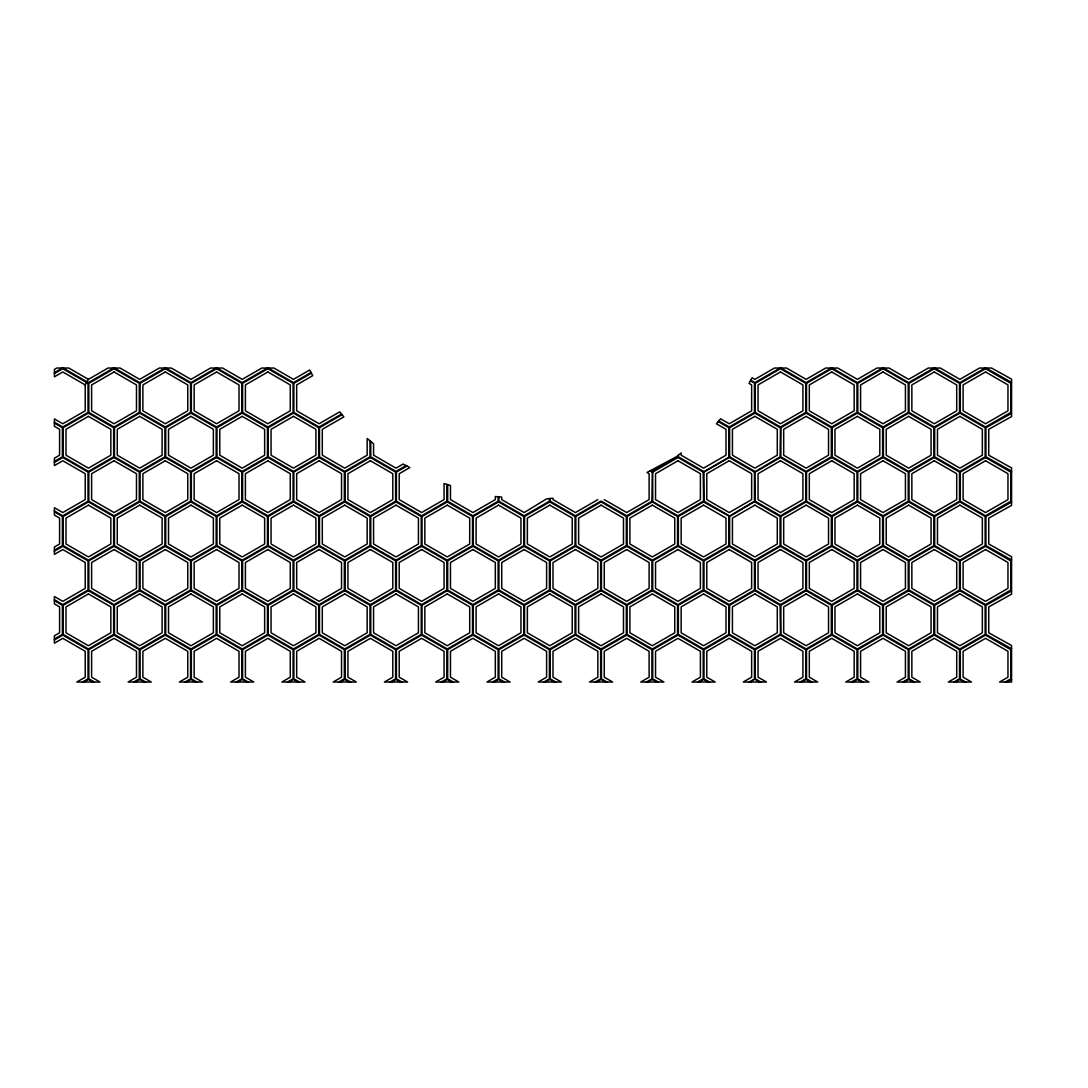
<?xml version="1.0" encoding="UTF-8"?>
<svg xmlns="http://www.w3.org/2000/svg" width="1088" height="1088" viewBox="0 0 1088 1088"><rect width="100%" height="100%" fill="white"/><g stroke="black" fill="none" stroke-linecap="round" stroke-linejoin="round"><path stroke-width="1.5" d="M604.262 499.61L626.688 512.557L649.114 499.61L649.114 473.702L647.006 472.478L676.722 456.593L681.156 452.962L681.156 455.206L703.582 468.153L726.009 455.206L726.009 429.311L716.448 423.79L720.569 418.771L729.218 423.762L751.645 410.815L751.645 384.921L749.061 383.425L752.094 377.767L754.854 379.358L774.479 368.03L786.488 368.03L806.113 379.358L825.738 368.03L837.76 368.03L857.385 379.358L877.01 368.03L889.018 368.03L908.643 379.358L928.268 368.03L940.277 368.03L959.902 379.358L979.526 368.03L991.549 368.03L1011.568 379.127L1011.568 416.595L988.747 429.311L988.747 455.206L1011.568 467.922L1011.568 505.39L988.747 518.106L988.747 544L1011.568 556.716L1011.568 594.17L988.747 606.9L988.747 632.794L1011.568 645.51L1011.568 682.026L999.586 682.026L1007.964 677.185L1007.964 651.29L985.538 638.343L963.111 651.29L963.111 677.185L971.489 682.026L948.328 682.026L956.706 677.185L956.706 651.29L934.279 638.343L911.853 651.29L911.853 677.185L920.23 682.026L897.056 682.026L905.434 677.185L905.434 651.29L883.007 638.343L860.581 651.29L860.581 677.185L868.972 682.026L845.798 682.026L854.175 677.185L854.175 651.29L831.749 638.343L809.322 651.29L809.322 677.185L817.7 682.026L794.526 682.026L802.917 677.185L802.917 651.29L780.477 638.343L758.05 651.29L758.05 677.185L766.442 682.026L743.267 682.026L751.645 677.185L751.645 651.29L729.218 638.343L706.792 651.29L706.792 677.185L715.17 682.026L691.995 682.026L700.386 677.185L700.386 651.29L677.96 638.343L655.534 651.29L655.534 677.185L663.911 682.026L640.737 682.026L649.114 677.185L649.114 651.29L626.688 638.343L604.262 651.29L604.262 677.185L612.639 682.026L589.478 682.026L597.856 677.185L597.856 651.29L575.43 638.343L553.003 651.29L553.003 677.185L561.381 682.026L538.206 682.026L546.598 677.185L546.598 651.29L524.158 638.343L501.731 651.29L501.731 677.185L510.122 682.026L486.948 682.026L495.326 677.185L495.326 651.29L472.899 638.343L450.473 651.29L450.473 677.185L458.85 682.026L435.676 682.026L444.067 677.185L444.067 651.29L421.641 638.343L399.201 651.29L399.201 677.185L407.592 682.026L384.418 682.026L392.795 677.185L392.795 651.29L370.369 638.343L347.942 651.29L347.942 677.185L356.32 682.026L333.159 682.026L341.537 677.185L341.537 651.29L319.11 638.343L296.684 651.29L296.684 677.185L305.062 682.026L281.887 682.026L290.265 677.185L290.265 651.29L267.838 638.343L245.412 651.29L245.412 677.185L253.79 682.026L230.629 682.026L239.006 677.185L239.006 651.29L216.58 638.343L194.154 651.29L194.154 677.185L202.531 682.026L179.357 682.026L187.748 677.185L187.748 651.29L165.308 638.343L142.882 651.29L142.882 677.185L151.273 682.026L128.098 682.026L136.476 677.185L136.476 651.29L114.05 638.343L91.623 651.29L91.623 677.185L100.001 682.026L76.826 682.026L85.218 677.185L85.218 651.29L62.791 638.343L54.4 643.185L54.4 635.786L59.582 632.794L59.582 606.9L54.4 603.908L54.4 596.51L62.791 601.351L85.218 588.39L85.218 562.496L62.791 549.549L54.4 554.39L54.4 546.992L59.582 544L59.582 518.106L54.4 515.114L54.4 507.715L62.791 512.557L85.218 499.61L85.218 473.702L62.791 460.754L54.4 465.596L54.4 458.198L59.582 455.206L59.582 429.311L54.4 426.319L54.4 418.921L62.791 423.762L85.218 410.815L85.218 384.921L88.414 379.358L108.038 368.03L120.061 368.03L139.686 379.358L159.31 368.03L171.319 368.03L190.944 379.358L210.569 368.03L222.591 368.03L242.216 379.358L261.841 368.03L273.85 368.03L293.474 379.358L309.726 369.988L312.746 375.632L296.684 384.921L296.684 410.815L319.11 423.762L339.728 411.849L343.849 416.881L322.306 429.311L322.306 455.206L344.733 468.153L367.173 455.206L367.173 438.478L373.578 443.741L373.578 455.206L396.005 468.153L403.158 464.032L409.809 467.582L399.201 473.702L399.201 499.61L421.641 512.557L444.067 499.61L444.067 483.562L450.473 485.506L450.473 499.61L472.899 512.557L495.326 499.61L495.326 496.495L501.731 497.121L501.731 499.61L524.158 512.557L546.598 498.862L553.003 498.222L553.003 499.61L575.43 512.557L597.856 499.61M703.188 472.083L729.626 456.824L754.854 471.39L755.249 501.228L729.626 516.487L703.582 501.922L703.188 472.083L677.96 457.518L677.552 455.913M750.394 380.95L755.249 383.302L780.477 368.723L805.718 383.302L805.718 412.434L780.477 426.999L780.082 456.824L754.446 472.083L754.446 501.228L728.824 516.487L728.824 545.618L703.582 560.184L678.354 545.618L678.354 516.487L703.582 501.922M709.566 682.026L703.99 678.803L703.99 649.672L729.218 635.106L729.626 605.282L754.854 590.702L780.082 605.282L780.477 635.106L805.718 649.672L805.718 678.803L800.142 682.026M54.4 372.64L62.383 368.03M54.4 373.565L62.791 368.723L88.019 383.302L88.019 412.434L62.791 426.999L54.4 422.158M113.655 368.03L88.414 382.609L63.186 368.03M164.914 368.03L139.686 382.609L114.458 368.03M54.4 461.434L62.383 456.824L62.383 427.693L54.4 423.082M216.172 368.03L190.944 382.609L165.716 368.03M54.4 462.359L62.791 457.518L88.019 472.083L88.019 501.228L62.791 515.794L54.4 510.952M267.444 368.03L242.216 382.609L216.974 368.03M311.046 372.463L293.474 382.609L268.246 368.03M311.426 373.17L293.869 383.302L293.869 412.434L319.11 426.999L341.537 414.052M54.4 550.229L62.383 545.618L62.383 516.487L54.4 511.877M54.4 551.154L62.791 546.312L88.019 560.878L88.019 590.009L62.791 604.588L54.4 599.746M342.04 414.678L319.505 427.693L319.505 456.824L344.733 471.39L369.974 456.824L369.974 440.776M54.4 639.023L62.383 634.413L62.383 605.282L54.4 600.671M54.4 639.948L62.791 635.106L88.019 649.672L88.019 678.803L82.443 682.026M406.069 465.582L396.005 471.39L370.777 456.824L370.777 441.429M406.898 466.031L396.399 472.083L396.399 501.228L421.641 515.794L446.869 501.228L446.869 484.418M84.048 682.026L88.414 679.497L92.793 682.026M133.702 682.026L139.278 678.803L139.278 649.672L114.05 635.106L88.822 649.672L88.822 678.803L94.398 682.026M135.306 682.026L139.686 679.497L144.065 682.026M184.974 682.026L190.55 678.803L190.55 649.672L165.308 635.106L140.08 649.672L140.08 678.803L145.656 682.026M186.565 682.026L190.944 679.497L195.323 682.026M236.232 682.026L241.808 678.803L241.808 649.672L216.58 635.106L191.352 649.672L191.352 678.803L196.928 682.026M780.082 368.03L754.854 382.609L750.761 380.242M237.837 682.026L242.216 679.497L246.582 682.026M287.49 682.026L293.08 678.803L293.08 649.672L267.838 635.106L242.61 649.672L242.61 678.803L248.186 682.026M600.658 501.228L575.43 515.794L550.202 501.228L550.202 498.508M677.552 456.824L652.324 471.39L651.93 501.228L626.688 515.794L601.46 501.228M289.095 682.026L293.474 679.497L297.854 682.026M677.96 457.518L652.718 472.083L649.917 470.927M806.521 383.302L831.749 368.723L856.977 383.302L856.977 412.434L831.749 426.999L806.521 412.434L806.521 383.302L805.718 383.302M338.762 682.026L344.338 678.803L344.338 649.672L319.11 635.106L293.869 649.672L293.869 678.803L299.458 682.026M882.613 368.03L857.385 382.609L832.143 368.03M340.367 682.026L344.733 679.497L349.112 682.026M390.021 682.026L395.597 678.803L395.597 649.672L370.369 635.106L345.141 649.672L345.141 678.803L350.717 682.026M703.188 501.228L677.96 515.794L651.93 501.228M933.871 368.03L908.643 382.609L883.415 368.03M391.626 682.026L396.005 679.497L400.384 682.026M755.249 472.083L780.477 457.518L805.718 472.083L805.718 501.228L780.477 515.794L755.249 501.228M441.293 682.026L446.869 678.803L446.869 649.672L421.641 635.106L396.399 649.672L396.399 678.803L401.975 682.026M985.143 368.03L959.902 382.609L934.674 368.03M442.884 682.026L447.263 679.497L451.642 682.026M492.551 682.026L498.127 678.803L498.127 649.672L472.899 635.106L447.671 649.672L447.671 678.803L453.247 682.026M1011.568 382.378L985.946 368.03M494.156 682.026L498.535 679.497L502.914 682.026M543.823 682.026L549.399 678.803L549.399 649.672L524.158 635.106L498.93 649.672L498.93 678.803L504.506 682.026M545.414 682.026L549.794 679.497L554.173 682.026M595.082 682.026L600.658 678.803L600.658 649.672L575.43 635.106L550.202 649.672L550.202 678.803L555.778 682.026M596.686 682.026L601.066 679.497L605.431 682.026M646.34 682.026L651.93 678.803L651.93 649.672L626.688 635.106L601.46 649.672L601.46 678.803L607.036 682.026M1011.568 471.158L985.946 456.824L985.946 427.693L1011.568 413.358M647.945 682.026L652.324 679.497L656.703 682.026M697.612 682.026L703.188 678.803L703.188 649.672L677.96 635.106L652.718 649.672L652.718 678.803L658.308 682.026M780.082 634.413L754.854 648.978L729.626 634.413M699.217 682.026L703.582 679.497L707.962 682.026M780.477 635.106L755.249 649.672L755.249 678.803L750.475 682.026M748.87 682.026L755.249 678.803L760.825 682.026M1011.568 559.953L985.946 545.618L985.946 516.487L1011.568 502.153M801.734 682.026L806.113 679.497L810.492 682.026M851.401 682.026L856.977 678.803L856.977 649.672L831.749 635.106L806.521 649.672L806.521 678.803L812.097 682.026M853.006 682.026L857.385 679.497L861.75 682.026M902.659 682.026L908.249 678.803L908.249 649.672L883.007 635.106L857.779 649.672L857.779 678.803L863.355 682.026M904.264 682.026L908.643 679.497L913.022 682.026M953.931 682.026L959.507 678.803L965.886 682.026M1011.568 648.747L985.946 634.413L985.946 605.282L1011.568 590.934M955.536 682.026L959.902 679.497L964.281 682.026M1005.19 682.026L1010.766 678.803L1010.766 649.672L985.538 635.106L960.31 649.672L960.31 678.803M1006.794 682.026L1011.568 679.728M780.885 368.03L806.113 382.609L831.341 368.03L831.749 368.723M780.477 426.999L755.249 412.434L755.249 383.302M780.082 427.693L754.854 413.127L729.626 427.693L729.626 456.824M718.774 420.961L729.218 426.999L754.446 412.434L754.446 383.302M718.257 421.586L728.824 427.693L728.824 456.824M754.446 472.083L729.218 457.518L703.99 472.083L703.99 501.228L729.218 515.794M703.582 471.39L678.354 456.824L678.354 455.26M754.854 501.922L780.082 516.487L780.082 545.618L754.854 560.184L729.626 545.618L729.626 516.487M650.746 470.478L652.718 472.083L652.718 501.228M914.627 682.026L909.038 678.803L909.038 649.672L934.279 635.106L959.507 649.672L959.507 678.803M729.218 635.106L754.446 649.672L754.446 678.803L759.234 682.026M88.414 379.358L68.789 368.03L56.78 368.03L54.4 369.403L54.4 376.802L62.791 371.96L85.218 384.921M549.399 498.59L549.399 501.228L524.158 515.794L498.93 501.228L498.93 496.849M498.127 496.767L498.127 501.228L472.899 515.794L447.671 501.228L447.671 484.663M114.05 368.723L88.822 383.302L88.822 412.434L114.05 426.999L139.278 412.434L139.278 383.302L114.05 368.723M114.05 371.96L91.623 384.921L91.623 410.815L114.05 423.762L136.476 410.815L136.476 384.921L114.05 371.96M88.414 413.127L63.186 427.693L63.186 456.824L88.414 471.39L113.655 456.824L113.655 427.693L88.414 413.127M165.308 368.723L140.08 383.302L140.08 412.434L165.308 426.999L190.55 412.434L190.55 383.302L165.308 368.723M88.414 416.364L65.987 429.311L65.987 455.206L88.414 468.153L110.84 455.206L110.84 429.311L88.414 416.364M165.308 371.96L142.882 384.921L142.882 410.815L165.308 423.762L187.748 410.815L187.748 384.921L165.308 371.96M139.686 413.127L114.458 427.693L114.458 456.824L139.686 471.39L164.914 456.824L164.914 427.693L139.686 413.127M216.58 368.723L191.352 383.302L191.352 412.434L216.58 426.999L241.808 412.434L241.808 383.302L216.58 368.723M139.686 416.364L117.259 429.311L117.259 455.206L139.686 468.153L162.112 455.206L162.112 429.311L139.686 416.364M216.58 371.96L194.154 384.921L194.154 410.815L216.58 423.762L239.006 410.815L239.006 384.921L216.58 371.96M114.05 457.518L88.822 472.083L88.822 501.228L114.05 515.794L139.278 501.228L139.278 472.083L114.05 457.518M190.944 413.127L165.716 427.693L165.716 456.824L190.944 471.39L216.172 456.824L216.172 427.693L190.944 413.127M267.838 368.723L242.61 383.302L242.61 412.434L267.838 426.999L293.08 412.434L293.08 383.302L267.838 368.723M114.05 460.754L91.623 473.702L91.623 499.61L114.05 512.557L136.476 499.61L136.476 473.702L114.05 460.754M190.944 416.364L168.518 429.311L168.518 455.206L190.944 468.153L213.37 455.206L213.37 429.311L190.944 416.364M267.838 371.96L245.412 384.921L245.412 410.815L267.838 423.762L290.265 410.815L290.265 384.921L267.838 371.96M88.414 501.922L63.186 516.487L63.186 545.618L88.414 560.184L113.655 545.618L113.655 516.487L88.414 501.922M165.308 457.518L140.08 472.083L140.08 501.228L165.308 515.794L190.55 501.228L190.55 472.083L165.308 457.518M242.216 413.127L216.974 427.693L216.974 456.824L242.216 471.39L267.444 456.824L267.444 427.693L242.216 413.127M88.414 505.158L65.987 518.106L65.987 544L88.414 556.947L110.84 544L110.84 518.106L88.414 505.158M165.308 460.754L142.882 473.702L142.882 499.61L165.308 512.557L187.748 499.61L187.748 473.702L165.308 460.754M242.216 416.364L219.776 429.311L219.776 455.206L242.216 468.153L264.642 455.206L264.642 429.311L242.216 416.364M139.686 501.922L114.458 516.487L114.458 545.618L139.686 560.184L164.914 545.618L164.914 516.487L139.686 501.922M216.58 457.518L191.352 472.083L191.352 501.228L216.58 515.794L241.808 501.228L241.808 472.083L216.58 457.518M293.474 413.127L268.246 427.693L268.246 456.824L293.474 471.39L318.702 456.824L318.702 427.693L293.474 413.127M139.686 505.158L117.259 518.106L117.259 544L139.686 556.947L162.112 544L162.112 518.106L139.686 505.158M216.58 460.754L194.154 473.702L194.154 499.61L216.58 512.557L239.006 499.61L239.006 473.702L216.58 460.754M293.474 416.364L271.048 429.311L271.048 455.206L293.474 468.153L315.901 455.206L315.901 429.311L293.474 416.364M114.05 546.312L88.822 560.878L88.822 590.009L114.05 604.588L139.278 590.009L139.278 560.878L114.05 546.312M190.944 501.922L165.716 516.487L165.716 545.618L190.944 560.184L216.172 545.618L216.172 516.487L190.944 501.922M267.838 457.518L242.61 472.083L242.61 501.228L267.838 515.794L293.08 501.228L293.08 472.083L267.838 457.518M114.05 549.549L91.623 562.496L91.623 588.39L114.05 601.351L136.476 588.39L136.476 562.496L114.05 549.549M190.944 505.158L168.518 518.106L168.518 544L190.944 556.947L213.37 544L213.37 518.106L190.944 505.158M267.838 460.754L245.412 473.702L245.412 499.61L267.838 512.557L290.265 499.61L290.265 473.702L267.838 460.754M88.414 590.702L63.186 605.282L63.186 634.413L88.414 648.978L113.655 634.413L113.655 605.282L88.414 590.702M165.308 546.312L140.08 560.878L140.08 590.009L165.308 604.588L190.55 590.009L190.55 560.878L165.308 546.312M242.216 501.922L216.974 516.487L216.974 545.618L242.216 560.184L267.444 545.618L267.444 516.487L242.216 501.922M319.11 457.518L293.869 472.083L293.869 501.228L319.11 515.794L344.338 501.228L344.338 472.083L319.11 457.518M88.414 593.939L65.987 606.9L65.987 632.794L88.414 645.742L110.84 632.794L110.84 606.9L88.414 593.939M165.308 549.549L142.882 562.496L142.882 588.39L165.308 601.351L187.748 588.39L187.748 562.496L165.308 549.549M242.216 505.158L219.776 518.106L219.776 544L242.216 556.947L264.642 544L264.642 518.106L242.216 505.158M319.11 460.754L296.684 473.702L296.684 499.61L319.11 512.557L341.537 499.61L341.537 473.702L319.11 460.754M139.686 590.702L114.458 605.282L114.458 634.413L139.686 648.978L164.914 634.413L164.914 605.282L139.686 590.702M216.58 546.312L191.352 560.878L191.352 590.009L216.58 604.588L241.808 590.009L241.808 560.878L216.58 546.312M293.474 501.922L268.246 516.487L268.246 545.618L293.474 560.184L318.702 545.618L318.702 516.487L293.474 501.922M370.369 457.518L345.141 472.083L345.141 501.228L370.369 515.794L395.597 501.228L395.597 472.083L370.369 457.518M139.686 593.939L117.259 606.9L117.259 632.794L139.686 645.742L162.112 632.794L162.112 606.9L139.686 593.939M216.58 549.549L194.154 562.496L194.154 588.39L216.58 601.351L239.006 588.39L239.006 562.496L216.58 549.549M293.474 505.158L271.048 518.106L271.048 544L293.474 556.947L315.901 544L315.901 518.106L293.474 505.158M370.369 460.754L347.942 473.702L347.942 499.61L370.369 512.557L392.795 499.61L392.795 473.702L370.369 460.754M190.944 590.702L165.716 605.282L165.716 634.413L190.944 648.978L216.172 634.413L216.172 605.282L190.944 590.702M267.838 546.312L242.61 560.878L242.61 590.009L267.838 604.588L293.08 590.009L293.08 560.878L267.838 546.312M344.733 501.922L319.505 516.487L319.505 545.618L344.733 560.184L369.974 545.618L369.974 516.487L344.733 501.922M190.944 593.939L168.518 606.9L168.518 632.794L190.944 645.742L213.37 632.794L213.37 606.9L190.944 593.939M267.838 549.549L245.412 562.496L245.412 588.39L267.838 601.351L290.265 588.39L290.265 562.496L267.838 549.549M344.733 505.158L322.306 518.106L322.306 544L344.733 556.947L367.173 544L367.173 518.106L344.733 505.158M242.216 590.702L216.974 605.282L216.974 634.413L242.216 648.978L267.444 634.413L267.444 605.282L242.216 590.702M319.11 546.312L293.869 560.878L293.869 590.009L319.11 604.588L344.338 590.009L344.338 560.878L319.11 546.312M396.005 501.922L370.777 516.487L370.777 545.618L396.005 560.184L421.233 545.618L421.233 516.487L396.005 501.922M242.216 593.939L219.776 606.9L219.776 632.794L242.216 645.742L264.642 632.794L264.642 606.9L242.216 593.939M319.11 549.549L296.684 562.496L296.684 588.39L319.11 601.351L341.537 588.39L341.537 562.496L319.11 549.549M396.005 505.158L373.578 518.106L373.578 544L396.005 556.947L418.431 544L418.431 518.106L396.005 505.158M293.474 590.702L268.246 605.282L268.246 634.413L293.474 648.978L318.702 634.413L318.702 605.282L293.474 590.702M370.369 546.312L345.141 560.878L345.141 590.009L370.369 604.588L395.597 590.009L395.597 560.878L370.369 546.312M447.263 501.922L422.035 516.487L422.035 545.618L447.263 560.184L472.505 545.618L472.505 516.487L447.263 501.922M293.474 593.939L271.048 606.9L271.048 632.794L293.474 645.742L315.901 632.794L315.901 606.9L293.474 593.939M370.369 549.549L347.942 562.496L347.942 588.39L370.369 601.351L392.795 588.39L392.795 562.496L370.369 549.549M447.263 505.158L424.837 518.106L424.837 544L447.263 556.947L469.69 544L469.69 518.106L447.263 505.158M344.733 590.702L319.505 605.282L319.505 634.413L344.733 648.978L369.974 634.413L369.974 605.282L344.733 590.702M421.641 546.312L396.399 560.878L396.399 590.009L421.641 604.588L446.869 590.009L446.869 560.878L421.641 546.312M498.535 501.922L473.294 516.487L473.294 545.618L498.535 560.184L523.763 545.618L523.763 516.487L498.535 501.922M344.733 593.939L322.306 606.9L322.306 632.794L344.733 645.742L367.173 632.794L367.173 606.9L344.733 593.939M421.641 549.549L399.201 562.496L399.201 588.39L421.641 601.351L444.067 588.39L444.067 562.496L421.641 549.549M498.535 505.158L476.109 518.106L476.109 544L498.535 556.947L520.962 544L520.962 518.106L498.535 505.158M396.005 590.702L370.777 605.282L370.777 634.413L396.005 648.978L421.233 634.413L421.233 605.282L396.005 590.702M472.899 546.312L447.671 560.878L447.671 590.009L472.899 604.588L498.127 590.009L498.127 560.878L472.899 546.312M549.794 501.922L524.566 516.487L524.566 545.618L549.794 560.184L575.022 545.618L575.022 516.487L549.794 501.922M396.005 593.939L373.578 606.9L373.578 632.794L396.005 645.742L418.431 632.794L418.431 606.9L396.005 593.939M472.899 549.549L450.473 562.496L450.473 588.39L472.899 601.351L495.326 588.39L495.326 562.496L472.899 549.549M549.794 505.158L527.367 518.106L527.367 544L549.794 556.947L572.22 544L572.22 518.106L549.794 505.158M780.477 371.96L758.05 384.921L758.05 410.815L780.477 423.762L802.917 410.815L802.917 384.921L780.477 371.96M447.263 590.702L422.035 605.282L422.035 634.413L447.263 648.978L472.505 634.413L472.505 605.282L447.263 590.702M524.158 546.312L498.93 560.878L498.93 590.009L524.158 604.588L549.399 590.009L549.399 560.878L524.158 546.312M601.066 501.922L575.824 516.487L575.824 545.618L601.066 560.184L626.294 545.618L626.294 516.487L601.066 501.922M447.263 593.939L424.837 606.9L424.837 632.794L447.263 645.742L469.69 632.794L469.69 606.9L447.263 593.939M524.158 549.549L501.731 562.496L501.731 588.39L524.158 601.351L546.598 588.39L546.598 562.496L524.158 549.549M601.066 505.158L578.626 518.106L578.626 544L601.066 556.947L623.492 544L623.492 518.106L601.066 505.158M677.96 460.754L655.534 473.702L655.534 499.61L677.96 512.557L700.386 499.61L700.386 473.702L677.96 460.754M754.854 416.364L732.428 429.311L732.428 455.206L754.854 468.153L777.281 455.206L777.281 429.311L754.854 416.364M831.749 371.96L809.322 384.921L809.322 410.815L831.749 423.762L854.175 410.815L854.175 384.921L831.749 371.96M498.535 590.702L473.294 605.282L473.294 634.413L498.535 648.978L523.763 634.413L523.763 605.282L498.535 590.702M575.43 546.312L550.202 560.878L550.202 590.009L575.43 604.588L600.658 590.009L600.658 560.878L575.43 546.312M652.324 501.922L627.096 516.487L627.096 545.618L652.324 560.184L677.552 545.618L677.552 516.487L652.324 501.922M806.113 413.127L780.885 427.693L780.885 456.824L806.113 471.39L831.341 456.824L831.341 427.693L806.113 413.127M883.007 368.723L857.779 383.302L857.779 412.434L883.007 426.999L908.249 412.434L908.249 383.302L883.007 368.723M498.535 593.939L476.109 606.9L476.109 632.794L498.535 645.742L520.962 632.794L520.962 606.9L498.535 593.939M575.43 549.549L553.003 562.496L553.003 588.39L575.43 601.351L597.856 588.39L597.856 562.496L575.43 549.549M652.324 505.158L629.898 518.106L629.898 544L652.324 556.947L674.75 544L674.75 518.106L652.324 505.158M729.218 460.754L706.792 473.702L706.792 499.61L729.218 512.557L751.645 499.61L751.645 473.702L729.218 460.754M806.113 416.364L783.686 429.311L783.686 455.206L806.113 468.153L828.539 455.206L828.539 429.311L806.113 416.364M883.007 371.96L860.581 384.921L860.581 410.815L883.007 423.762L905.434 410.815L905.434 384.921L883.007 371.96M549.794 590.702L524.566 605.282L524.566 634.413L549.794 648.978L575.022 634.413L575.022 605.282L549.794 590.702M626.688 546.312L601.46 560.878L601.46 590.009L626.688 604.588L651.93 590.009L651.93 560.878L626.688 546.312M857.385 413.127L832.143 427.693L832.143 456.824L857.385 471.39L882.613 456.824L882.613 427.693L857.385 413.127M934.279 368.723L909.038 383.302L909.038 412.434L934.279 426.999L959.507 412.434L959.507 383.302L934.279 368.723M549.794 593.939L527.367 606.9L527.367 632.794L549.794 645.742L572.22 632.794L572.22 606.9L549.794 593.939M626.688 549.549L604.262 562.496L604.262 588.39L626.688 601.351L649.114 588.39L649.114 562.496L626.688 549.549M703.582 505.158L681.156 518.106L681.156 544L703.582 556.947L726.009 544L726.009 518.106L703.582 505.158M780.477 460.754L758.05 473.702L758.05 499.61L780.477 512.557L802.917 499.61L802.917 473.702L780.477 460.754M857.385 416.364L834.958 429.311L834.958 455.206L857.385 468.153L879.811 455.206L879.811 429.311L857.385 416.364M934.279 371.96L911.853 384.921L911.853 410.815L934.279 423.762L956.706 410.815L956.706 384.921L934.279 371.96M601.066 590.702L575.824 605.282L575.824 634.413L601.066 648.978L626.294 634.413L626.294 605.282L601.066 590.702M677.96 546.312L652.718 560.878L652.718 590.009L677.96 604.588L703.188 590.009L703.188 560.878L677.96 546.312M831.749 457.518L806.521 472.083L806.521 501.228L831.749 515.794L856.977 501.228L856.977 472.083L831.749 457.518M908.643 413.127L883.415 427.693L883.415 456.824L908.643 471.39L933.871 456.824L933.871 427.693L908.643 413.127M985.538 368.723L960.31 383.302L960.31 412.434L985.538 426.999L1010.766 412.434L1010.766 383.302L985.538 368.723M601.066 593.939L578.626 606.9L578.626 632.794L601.066 645.742L623.492 632.794L623.492 606.9L601.066 593.939M677.96 549.549L655.534 562.496L655.534 588.39L677.96 601.351L700.386 588.39L700.386 562.496L677.96 549.549M754.854 505.158L732.428 518.106L732.428 544L754.854 556.947L777.281 544L777.281 518.106L754.854 505.158M831.749 460.754L809.322 473.702L809.322 499.61L831.749 512.557L854.175 499.61L854.175 473.702L831.749 460.754M908.643 416.364L886.217 429.311L886.217 455.206L908.643 468.153L931.07 455.206L931.07 429.311L908.643 416.364M985.538 371.96L963.111 384.921L963.111 410.815L985.538 423.762L1007.964 410.815L1007.964 384.921L985.538 371.96M652.324 590.702L627.096 605.282L627.096 634.413L652.324 648.978L677.552 634.413L677.552 605.282L652.324 590.702M729.218 546.312L703.99 560.878L703.99 590.009L729.218 604.588L754.446 590.009L754.446 560.878L729.218 546.312M806.113 501.922L780.885 516.487L780.885 545.618L806.113 560.184L831.341 545.618L831.341 516.487L806.113 501.922M883.007 457.518L857.779 472.083L857.779 501.228L883.007 515.794L908.249 501.228L908.249 472.083L883.007 457.518M959.902 413.127L934.674 427.693L934.674 456.824L959.902 471.39L985.143 456.824L985.143 427.693L959.902 413.127M652.324 593.939L629.898 606.9L629.898 632.794L652.324 645.742L674.75 632.794L674.75 606.9L652.324 593.939M729.218 549.549L706.792 562.496L706.792 588.39L729.218 601.351L751.645 588.39L751.645 562.496L729.218 549.549M806.113 505.158L783.686 518.106L783.686 544L806.113 556.947L828.539 544L828.539 518.106L806.113 505.158M883.007 460.754L860.581 473.702L860.581 499.61L883.007 512.557L905.434 499.61L905.434 473.702L883.007 460.754M959.902 416.364L937.475 429.311L937.475 455.206L959.902 468.153L982.342 455.206L982.342 429.311L959.902 416.364M703.582 590.702L678.354 605.282L678.354 634.413L703.582 648.978L728.824 634.413L728.824 605.282L703.582 590.702M780.477 546.312L755.249 560.878L755.249 590.009L780.477 604.588L805.718 590.009L805.718 560.878L780.477 546.312M857.385 501.922L832.143 516.487L832.143 545.618L857.385 560.184L882.613 545.618L882.613 516.487L857.385 501.922M934.279 457.518L909.038 472.083L909.038 501.228L934.279 515.794L959.507 501.228L959.507 472.083L934.279 457.518M703.582 593.939L681.156 606.9L681.156 632.794L703.582 645.742L726.009 632.794L726.009 606.9L703.582 593.939M780.477 549.549L758.05 562.496L758.05 588.39L780.477 601.351L802.917 588.39L802.917 562.496L780.477 549.549M857.385 505.158L834.958 518.106L834.958 544L857.385 556.947L879.811 544L879.811 518.106L857.385 505.158M934.279 460.754L911.853 473.702L911.853 499.61L934.279 512.557L956.706 499.61L956.706 473.702L934.279 460.754M831.749 546.312L806.521 560.878L806.521 590.009L831.749 604.588L856.977 590.009L856.977 560.878L831.749 546.312M908.643 501.922L883.415 516.487L883.415 545.618L908.643 560.184L933.871 545.618L933.871 516.487L908.643 501.922M985.538 457.518L960.31 472.083L960.31 501.228L985.538 515.794L1010.766 501.228L1010.766 472.083L985.538 457.518M754.854 593.939L732.428 606.9L732.428 632.794L754.854 645.742L777.281 632.794L777.281 606.9L754.854 593.939M831.749 549.549L809.322 562.496L809.322 588.39L831.749 601.351L854.175 588.39L854.175 562.496L831.749 549.549M908.643 505.158L886.217 518.106L886.217 544L908.643 556.947L931.07 544L931.07 518.106L908.643 505.158M985.538 460.754L963.111 473.702L963.111 499.61L985.538 512.557L1007.964 499.61L1007.964 473.702L985.538 460.754M806.113 590.702L780.885 605.282L780.885 634.413L806.113 648.978L831.341 634.413L831.341 605.282L806.113 590.702M883.007 546.312L857.779 560.878L857.779 590.009L883.007 604.588L908.249 590.009L908.249 560.878L883.007 546.312M959.902 501.922L934.674 516.487L934.674 545.618L959.902 560.184L985.143 545.618L985.143 516.487L959.902 501.922M806.113 593.939L783.686 606.9L783.686 632.794L806.113 645.742L828.539 632.794L828.539 606.9L806.113 593.939M883.007 549.549L860.581 562.496L860.581 588.39L883.007 601.351L905.434 588.39L905.434 562.496L883.007 549.549M959.902 505.158L937.475 518.106L937.475 544L959.902 556.947L982.342 544L982.342 518.106L959.902 505.158M857.385 590.702L832.143 605.282L832.143 634.413L857.385 648.978L882.613 634.413L882.613 605.282L857.385 590.702M934.279 546.312L909.038 560.878L909.038 590.009L934.279 604.588L959.507 590.009L959.507 560.878L934.279 546.312M857.385 593.939L834.958 606.9L834.958 632.794L857.385 645.742L879.811 632.794L879.811 606.9L857.385 593.939M934.279 549.549L911.853 562.496L911.853 588.39L934.279 601.351L956.706 588.39L956.706 562.496L934.279 549.549M908.643 590.702L883.415 605.282L883.415 634.413L908.643 648.978L933.871 634.413L933.871 605.282L908.643 590.702M985.538 546.312L960.31 560.878L960.31 590.009L985.538 604.588L1010.766 590.009L1010.766 560.878L985.538 546.312M908.643 593.939L886.217 606.9L886.217 632.794L908.643 645.742L931.07 632.794L931.07 606.9L908.643 593.939M985.538 549.549L963.111 562.496L963.111 588.39L985.538 601.351L1007.964 588.39L1007.964 562.496L985.538 549.549M959.902 590.702L934.674 605.282L934.674 634.413L959.902 648.978L985.143 634.413L985.143 605.282L959.902 590.702M959.902 593.939L937.475 606.9L937.475 632.794L959.902 645.742L982.342 632.794L982.342 606.9L959.902 593.939"/></g></svg>
